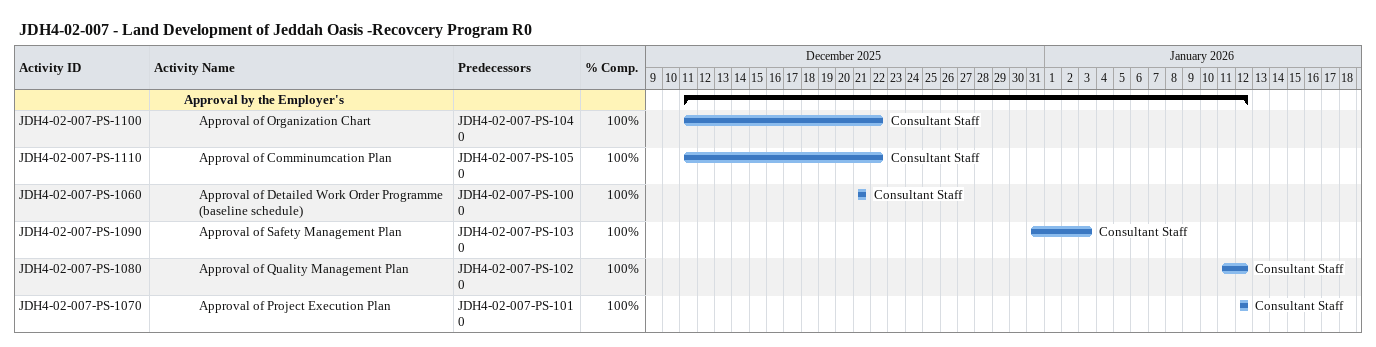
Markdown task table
JDH4-02-007 - Land Development of Jeddah Oasis -Recovcery Program R0

| ID | Level | Task | Start | Finish | Predecessors | Resources | % complete |
|---|---|---|---|---|---|---|---|
|  | 3 | **Approval by the Employer's** | 2025-12-11 | 2026-01-12 |  |  |  |
| JDH4-02-007-PS-1100 | 4 | Approval of Organization Chart | 2025-12-11 | 2025-12-22 | JDH4-02-007-PS-1040 | Consultant Staff | 100 |
| JDH4-02-007-PS-1110 | 4 | Approval of Comminumcation Plan | 2025-12-11 | 2025-12-22 | JDH4-02-007-PS-1050 | Consultant Staff | 100 |
| JDH4-02-007-PS-1060 | 4 | Approval of Detailed Work Order Programme (baseline schedule) | 2025-12-21 | 2025-12-21 | JDH4-02-007-PS-1000 | Consultant Staff | 100 |
| JDH4-02-007-PS-1090 | 4 | Approval of Safety Management Plan | 2025-12-31 | 2026-01-03 | JDH4-02-007-PS-1030 | Consultant Staff | 100 |
| JDH4-02-007-PS-1080 | 4 | Approval of Quality Management Plan | 2026-01-11 | 2026-01-12 | JDH4-02-007-PS-1020 | Consultant Staff | 100 |
| JDH4-02-007-PS-1070 | 4 | Approval of Project Execution Plan | 2026-01-12 | 2026-01-12 | JDH4-02-007-PS-1010 | Consultant Staff | 100 |
